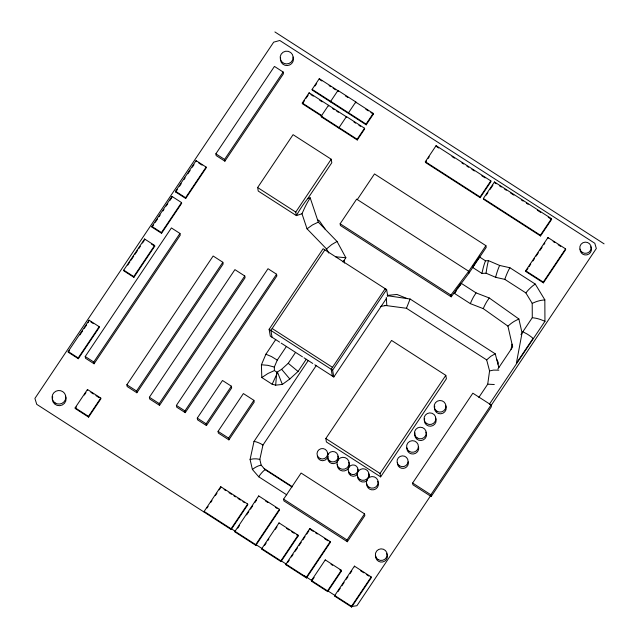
<?xml version="1.0" encoding="UTF-8"?>
<svg xmlns="http://www.w3.org/2000/svg" width="639" height="639" viewBox="0 0 639 639"><rect width="100%" height="100%" fill="white"/><g stroke="black" fill="none" stroke-linecap="round" stroke-linejoin="round"><path stroke-width="0.96" d="M306.241 359.262L298.062 371.459L289.802 378.991L282.342 384.43L275.681 385.157L276.759 372.377L281.631 369.31L288.229 363.295L295.545 352.377M520.953 334.596L532.287 317.679L532.207 303.357L525.865 292.91L504.826 279.371L495.616 277.31L486.071 273.204L486.519 269.993A8.339 0.551 -80 0 1 487.853 262.972L488.452 260.64L499.658 265.449L509.914 267.749L535.25 284.059L544.835 299.835L544.947 321.313L489.386 404.215M478.843 397.418L487.717 384.183L489.57 370.932L486.662 359.893L406.46 308.27L384.806 305.386M497.965 364.174L498.26 362.481L496.687 359.318M511.048 349.365L512.023 344.157M486.071 273.204L481.942 273.428L482.94 268.987A8.746 0.703 -75.2 0 1 484.282 264.195L485.464 260.8L488.452 260.64M286.775 494.85L258.771 476.822L252.397 469.481L250.089 459.489L254.002 441.453L308.23 360.54M292.015 486.998L265.161 469.705L261.167 465.12L259.841 459.369L262.941 445.087L316.177 365.652M406.46 308.27L410.094 299.012L495.241 353.822L498.859 367.553M504.826 279.371L505.122 278.46A8.123 0.847 -67.3 0 1 509.563 268.324L509.914 267.749M272.15 384.223L277.526 372.577L274.419 370.58L268.005 373.472L261.798 377.553L272.15 384.223L275.681 385.157M497.861 369.038L512.662 346.961L507.917 326.114L483.268 308.637L470.36 303.645L471.079 301.856A7.692 0.887 -63.1 0 1 473.691 296.608L476.071 292.878L489.242 297.974L518.876 318.981L522.055 332.943L516.376 363.264L533.054 338.374L531.608 337.16A7.62 1.062 33.8 0 0 526.816 333.846L522.83 331.793M483.268 308.637L484.035 306.864A7.724 0.919 -61.8 0 1 486.758 301.664L489.242 297.974M261.798 377.553L261.415 364.781L265.896 354.214L275.697 339.597M274.419 370.58L274.315 367.058L277.262 360.1L286.392 346.482M328.75 253.036L326.529 248.946L307.032 228.818L301.991 213.761L304.555 208.066A14.306 1.621 -63.8 0 1 307.431 202.459L310.179 197.81L318.318 222.14L337.041 241.462L345.867 257.733L343.007 261.998M151.906 226.43L172.011 196.429L181.548 202.563L181.676 203.306L161.571 233.307L152.034 227.172L151.906 226.43L161.443 232.564L161.571 233.307M68.173 351.514L89.148 320.219L99.173 326.673L99.301 327.408L78.325 358.711L68.301 352.257L68.173 351.514L78.198 357.968L78.325 358.711M175.541 191.269L196.085 160.621L206.109 167.075L206.237 167.817L185.701 198.465L175.677 192.012L175.541 191.269L185.574 197.723L185.701 198.465M152.034 227.172L153.664 224.736M155.293 222.308L157.474 219.065M159.103 216.629L160.189 215.008M162.905 210.95L163.991 209.328M166.164 206.085L167.793 203.657M169.966 200.414L171.595 197.978M68.301 352.257L69.403 350.603M79.891 334.956L82.655 330.842M84.308 328.374L86.521 325.075M88.174 322.607L89.148 320.219M175.677 192.012L177.338 189.527M179.559 186.213L181.228 183.728M184 179.583L185.11 177.93M187.89 173.784L190.11 170.477M192.331 167.162L193.992 164.678M123.726 270.137L144.598 239.002L154.622 245.456L154.75 246.199L133.886 277.334L123.862 270.88L123.726 270.137L133.759 276.591L133.886 277.334M127.704 265.145L129.901 261.87M130.995 260.233L133.743 256.135M134.837 254.498L137.585 250.4M138.687 248.755L140.332 246.303M142.529 243.02L144.174 240.568M161.443 232.564L181.548 202.563M78.198 357.968L99.173 326.673M185.574 197.723L206.109 167.075M215.862 153.823L274.443 66.416L283.157 72.023L283.452 73.765L224.88 161.172L216.166 155.565L215.862 153.823L224.577 159.43L224.88 161.172M133.759 276.591L154.622 245.456M85.219 356.522L171.404 227.931L179.95 233.435L180.254 235.176L94.069 363.767L85.522 358.263L85.219 356.522L93.765 362.025L94.069 363.767M224.577 159.43L283.157 72.023M93.765 362.025L179.95 233.435M75.162 407.81L87.447 389.486L100.762 398.057L100.89 398.8L88.605 417.123L75.29 408.553L75.162 407.81L88.478 416.38L88.605 417.123M75.29 408.553L76.36 406.963M84.372 395.014L85.969 392.618M88.478 416.38L100.762 398.057M339.181 128.351L339.053 127.608L346.442 116.578L364.526 128.223L364.653 128.958L357.265 139.989L321.361 116.881L321.8 116.234L302.407 103.75L302.279 103.007L309.124 92.791L346.33 116.745L346.458 117.488M302.934 102.959L304.515 100.603M306.089 98.246L308.198 95.107M355.811 102.831L355.683 102.088L373.232 113.383L373.36 114.125L366.187 124.829L312.247 90.107L312.12 89.364L319.292 78.661L337.863 90.618L337.991 91.361M315.011 85.993L316.664 83.517M257.645 187.539L293.069 134.677L331.202 159.223L331.809 162.737L307.766 198.609A18.499 2.412 -57.2 0 0 296.376 215.607L258.252 191.061L257.645 187.539L295.769 212.084L296.376 215.607L301.991 213.761M126.857 384.774L213.146 256.015L222.843 262.262L223.147 264.003L136.858 392.753L127.161 386.515L126.857 384.774L136.554 391.012L136.858 392.753M136.554 391.012L222.843 262.262M355.915 102.663L355.787 101.928L337.975 90.458L330.69 101.321L330.818 102.064M321.361 116.881L321.233 116.138L328.518 105.275L328.646 106.018M149.382 397.25L234.912 269.634L244.769 275.984L245.072 277.725L159.542 405.342L149.678 399L149.382 397.25L159.239 403.6L159.542 405.342M355.787 101.928L348.511 112.791L348.638 113.534M159.239 403.6L244.769 275.984M295.769 212.084L331.202 159.223M176.396 405.406L268.013 268.707L276.559 274.211L276.863 275.952L185.246 412.65L176.699 407.155L176.396 405.406L184.943 410.909L185.246 412.65M366.187 124.829L366.059 124.086L373.232 113.383M357.265 139.989L357.129 139.246L364.526 128.223M184.943 410.909L276.559 274.211M197.275 418.106L222.492 380.485L231.366 386.196L231.661 387.937L206.453 425.558L197.579 419.847L197.275 418.106L206.149 423.817L206.453 425.558M279.626 342.129L270.305 336.13L269.131 329.309L323.126 248.739L386.619 289.611L387.801 296.432M206.149 423.817L231.366 386.196M340.132 223.778L356.65 199.136L468.738 271.279L469.034 273.021L451.206 296.823L340.435 225.519L340.132 223.778L450.902 295.082L451.206 296.823M357.313 199.552L374.486 173.936L485.904 245.664L486.207 247.405L469.034 273.021M324.868 249.857L270.872 330.427L272.046 337.248M218.059 431.349L243.379 393.568L253.899 400.333L254.202 402.075L228.882 439.864L218.362 433.09L218.059 431.349L228.578 438.122L228.882 439.864M228.578 438.122L253.899 400.333M425.334 161.715L436.094 145.66L490.824 180.885L490.952 181.628L480.193 197.683L425.462 162.458L425.334 161.715L480.065 196.94L480.193 197.683M425.462 162.458L426.54 160.852M428.154 158.44L429.232 156.835M204.248 512.174L204.121 511.432L220.711 486.678L247.66 504.027L247.788 504.77L231.198 529.523L36.742 404.343L34.913 398.424L273.684 42.158L279.77 40.489L594.813 243.291L596.323 248.499L491.183 405.366M207.012 508.045L208.114 506.4M210.878 502.27L211.988 500.625M215.303 495.672L216.964 493.196M219.177 489.897L220.838 487.421L220.711 486.678M385.181 288.684L331.186 369.254L332.36 376.075M314.819 364.781L333.806 377.002L332.623 370.181L386.619 289.611L385.053 288.724M231.198 529.523L231.07 528.78L247.66 504.027M333.806 377.002L386.164 298.868M235 531.313L258.699 495.944L279.411 509.275L279.539 510.018L255.84 545.379L235.128 532.047L235 531.313L255.712 544.636L255.84 545.379M235.128 532.047L235.527 531.456L231.598 528.924M237.748 528.149L239.409 525.665M246.622 514.898L248.843 511.591M250.504 509.107L252.724 505.792M254.945 502.486L256.614 500.002M480.065 196.94L490.824 180.885M483.372 198.505L494.458 181.963L551.481 218.674L551.609 219.417L540.522 235.959L483.499 199.248L483.372 198.505L540.394 235.216L540.522 235.959M486.271 195.111L487.932 192.635M490.153 189.32L492.917 185.19M283.604 499.147L301.105 473.044L364.542 513.876L364.837 515.617L347.344 541.728L283.908 500.888L283.604 499.147L347.041 539.987L347.344 541.728M325.818 438.546L391.571 340.435L445.806 375.349L446.397 378.759L380.644 476.87L326.409 441.956L325.818 438.546L380.053 473.459L380.644 476.87M255.712 544.636L279.411 509.275M261.822 548.574L279.027 522.902L298.093 535.17L298.221 535.913L281.016 561.593L261.95 549.316L261.822 548.574L280.888 560.85L281.016 561.593M261.95 549.316L262.349 548.725L256.231 544.787M264.522 545.49L266.143 543.062M267.773 540.634L268.859 539.012M275.361 529.308L276.991 526.879M485.904 245.664L468.738 271.279L450.902 295.082M456.605 290.346L454.529 293.453L455.399 291.759A7.62 0.99 -57.2 0 1 458.49 286.823L461.294 283.365L476.071 292.878M458.171 288.021L461.294 283.365M280.888 560.85L298.093 535.17M285.976 564.125L309.843 528.509L330.227 541.624L330.355 542.367L306.48 577.983L286.104 564.868L285.976 564.125L306.353 577.241L306.48 577.983M286.104 564.868L286.504 564.269L281.416 560.994M287.59 562.639L289.227 560.195M291.416 556.944L293.053 554.5M295.234 551.241L297.415 547.982M299.06 545.538L301.241 542.279M302.878 539.835L305.059 536.576M306.696 534.132L308.885 530.881M306.353 577.241L330.227 541.624M380.053 473.459L445.806 375.349M540.394 235.216L551.481 218.674M311.449 580.516L325.267 559.9L341.37 570.268L341.498 571.002L327.679 591.626L311.576 581.258L311.449 580.516L327.551 590.883L327.679 591.626M311.576 581.258L311.84 579.924M312.511 579.869L314.116 577.464M525.689 270.784L547.966 237.54L565.555 248.859L565.683 249.601L543.406 282.845L525.817 271.527L525.689 270.784L543.278 282.103L543.406 282.845M525.817 271.527L527.99 268.284M529.076 266.663L530.713 264.226M532.886 260.984L534.516 258.555M536.145 256.119L538.318 252.876M539.947 250.448L542.12 247.205M543.749 244.769L544.835 243.147M347.041 539.987L364.542 513.876M327.551 590.883L341.37 570.268M543.278 282.103L565.555 248.859M334.748 595.516L354.437 566.138L371.195 576.929L371.323 577.672L351.634 607.05L334.876 596.259L334.748 595.516L351.506 606.307L351.634 607.05M334.876 596.259L335.275 595.668L328.079 591.035L327.951 590.292M338.031 591.554L340.236 588.263M341.889 585.795L344.094 582.504M346.298 579.222L347.951 576.753M350.156 573.463L351.809 570.994M412.634 483.028L472.844 393.193L491.087 404.934L491.391 406.684L431.181 496.519L412.938 484.769L412.634 483.028L430.878 494.778L431.181 496.519M351.506 606.307L371.195 576.929M430.878 494.778L491.087 404.934M430.422 496.032L356.921 605.708L352.033 606.459L351.905 605.716M525.865 292.91L527.862 290.521A8.307 1.31 -44.3 0 1 533.102 285.577L535.25 284.059M486.662 359.893L490.848 356.266L495.241 353.822M326.529 248.946L331.681 244.609L337.041 241.462M507.917 326.114L511.232 323.382A8.682 1.518 -33.8 0 1 514.403 321.257L518.876 318.981M252.397 469.481L254.881 467.684A5.479 0.998 -27 0 1 258.499 465.879L261.167 465.12M307.032 228.818L312.567 224.88L318.318 222.14M532.207 303.357L536.033 301.744A8.491 1.613 -15.8 0 1 540.834 300.402L544.835 299.835M250.089 459.489L252.86 458.938A5.416 1.022 -0.4 0 1 256.886 458.89L259.841 459.369M489.57 370.932L493.548 370.101L498.859 370.173M307.766 198.609L310.179 197.81M380.485 306.448L386.795 305.402L386.283 297.359M487.717 384.183L494.29 384.518M387.322 295.41L396.955 294.451L407.275 298.605M261.415 364.781L267.765 365.324L274.315 367.058M335.707 256.798L345.867 257.733M254.002 441.453L255.712 441.749A5.344 0.863 23.1 0 1 261.079 443.921L262.941 445.087M532.287 317.679L536.121 318.286A8.634 1.478 16.8 0 1 540.937 319.668L544.947 321.313M387.282 295.689L410.094 299.012M265.896 354.214L271.479 356.562L277.262 360.1M288.229 363.295L298.062 371.459M274.906 31.95L604.087 243.85M496.263 183.784L494.586 182.706L494.458 181.963M499.618 185.949L501.296 187.027M504.65 189.184L506.328 190.262M510.521 192.962L513.868 195.127M521.416 199.983L523.093 201.061M526.448 203.218L528.126 204.304M537.351 210.239L540.706 212.396M548.254 217.26L551.609 219.417M437.052 146.938L438.713 148M451.981 156.539L454.465 158.145M461.933 162.945L463.587 164.015M466.901 166.148L468.563 167.218M471.878 169.351L474.37 170.956M481.83 175.757L485.145 177.89M345.387 95.89L347.824 97.455M320.227 79.923L321.848 80.961M329.109 85.642L330.73 86.68M333.151 88.238L335.571 89.803M365.835 109.285L368.344 110.898M370.852 112.512L373.36 114.125M553.126 241.518L554.796 242.596M558.151 244.753L560.659 246.366M312.12 89.364L366.059 124.086M353.966 122.081L355.611 123.143M358.894 125.26L360.54 126.314M310.866 94.572L313.294 96.13M319.756 100.291L322.184 101.857M332.695 108.622L334.317 109.668M336.745 111.226L338.358 112.272M302.279 103.007L321.673 115.491L321.8 116.234M321.233 116.138L357.129 139.246M479.41 255.352L479.713 257.094L485.464 260.8M472.437 265.76L472.732 267.501L481.942 273.428M453.986 293.109L470.36 303.645M317.471 219.616L319.404 220.862L325.275 229.321M198.721 162.977L202.06 165.126M151.411 244.05L154.75 246.199M272.158 328.51L332.472 367.329M269.131 329.309L332.623 370.181M281.192 343.135L302.447 356.818M303.964 357.792L312.775 363.471M90.946 322.032L93.454 323.646M264.147 468.547L292.271 486.646M310.786 529.771L313.238 531.344M315.682 532.918L317.311 533.972M324.644 538.693L327.903 540.794M265.457 500.952L267.941 502.55M275.393 507.35L277.054 508.42M90.906 392.37L93.398 393.975M95.898 395.589L99.221 397.73M360.428 570.659L363.783 572.816M366.299 574.437L368.815 576.051M286.615 528.445L289.108 530.043M291.592 531.648L294.076 533.245M296.568 534.851L298.221 535.913M224.105 489.522L225.735 490.576M229.002 492.677L231.454 494.259M233.906 495.832L235.535 496.886M237.988 498.46L240.44 500.041M242.884 501.615L244.521 502.669M331.034 564.269L332.639 565.307M339.892 569.972L341.498 571.002M304.436 575.819L311.968 580.667M204.121 511.432L231.07 528.78M281.631 369.31L289.802 378.991M277.55 372.289L282.342 384.43M344.054 260.44L344.525 263.092M547.966 237.54L548.102 238.283M436.094 145.66L436.221 146.403M346.442 116.578L346.57 117.32M337.975 90.458L338.103 91.193M319.292 78.661L319.42 79.404M309.124 92.791L309.252 93.534M354.437 566.138L354.565 566.881M325.267 559.9L325.395 560.635M309.843 528.509L309.971 529.252M279.027 522.902L279.155 523.645M258.699 495.944L258.827 496.687M196.085 160.621L196.213 161.363M172.011 196.429L172.139 197.171M144.598 239.002L144.726 239.745M87.447 389.486L87.575 390.229M472.732 267.501A7.924 1.03 -57.2 0 1 479.713 257.094M377.857 481.447A5.911 5.807 -9.8 0 1 373.751 489.754A5.911 5.807 -9.8 0 1 366.674 483.755M367.305 480.584A5.911 5.807 -9.8 0 1 357.489 475.943M368.679 473.635A5.911 5.807 -9.8 0 1 369.286 476.574M357.568 474.002A4.928 4.84 -9.8 0 1 348.463 471.326M357.736 469.162A4.928 4.84 -9.8 0 1 358.311 471.598M348.822 462.293A6.11 5.999 -9.8 0 1 344.573 470.879A6.11 5.999 -9.8 0 1 337.256 464.681M337.903 456.07A5.32 5.224 -9.8 0 1 333.518 463.642A5.32 5.224 -9.8 0 1 328.095 456.805M327.919 456.006A5.32 5.224 -9.8 0 1 317.367 456.286M327.503 453.339A5.32 5.224 -9.8 0 1 327.887 454.649M408.273 461.877A5.519 5.416 -9.8 0 1 403.257 468.395A5.519 5.416 -9.8 0 1 397.362 462.7M418.577 447.004A5.911 5.807 -9.8 0 1 413.201 453.994A5.911 5.807 -9.8 0 1 406.883 447.883M425.941 432.108A5.911 5.807 -9.8 0 1 421.069 440.519A5.911 5.807 -9.8 0 1 415.046 432.922M435.542 417.786A5.911 5.807 -9.8 0 1 430.662 426.205A5.911 5.807 -9.8 0 1 424.647 418.609M445.639 405.382A5.911 5.807 -9.8 0 1 440.766 413.8A5.911 5.807 -9.8 0 1 434.744 406.204M495.616 277.302A7.972 0.719 -72.1 0 1 499.658 265.449M258.779 476.814A5.24 0.775 -49.1 0 1 261.862 472.668A5.24 0.775 -49.1 0 1 265.153 469.713M590.843 246.774A5.719 5.615 -9.8 0 1 586.961 254.849A5.719 5.615 -9.8 0 1 580.052 249.13M293.149 57.079A6.502 6.382 -9.8 0 1 283.78 63.285A6.502 6.382 -9.8 0 1 283.053 52.246A6.502 6.382 -9.8 0 1 293.149 57.079A6.502 6.382 -9.8 0 1 287.366 65.537A6.502 6.382 -9.8 0 1 280.561 57.957M65.402 395.861A6.901 6.773 -9.8 0 1 59.715 405.677A6.901 6.773 -9.8 0 1 52.694 396.811M386.819 553.662A5.911 5.807 -9.8 0 1 382.713 561.977A5.911 5.807 -9.8 0 1 375.636 555.978M320.395 458.642A5.32 5.224 -9.8 0 0 327.591 452.939A5.32 5.224 -9.8 0 0 319.013 449.696A5.32 5.224 -9.8 0 0 320.395 458.642M329.916 461.102A5.32 5.224 -9.8 0 0 338.159 457.013A5.32 5.224 -9.8 0 0 330.475 452.061A5.32 5.224 -9.8 0 0 329.916 461.102M339.692 468.323A6.11 5.999 -9.8 0 0 349.158 463.626A6.11 5.999 -9.8 0 0 340.331 457.947A6.11 5.999 -9.8 0 0 339.692 468.323M350.491 473.882A4.928 4.84 -9.8 0 0 358.016 469.897A4.928 4.84 -9.8 0 0 350.779 465.504A4.928 4.84 -9.8 0 0 350.491 473.882M359.829 479.418A5.911 5.807 -9.8 0 0 368.991 474.873A5.911 5.807 -9.8 0 0 360.452 469.377A5.911 5.807 -9.8 0 0 359.829 479.418M369.015 487.23A5.911 5.807 -9.8 0 0 378.176 482.685A5.911 5.807 -9.8 0 0 369.638 477.181A5.911 5.807 -9.8 0 0 369.015 487.23M399.535 465.831A5.519 5.416 -9.8 0 0 408.081 461.582A5.519 5.416 -9.8 0 0 400.11 456.454A5.519 5.416 -9.8 0 0 399.535 465.831M409.232 451.358A5.911 5.807 -9.8 0 0 418.393 446.813A5.911 5.807 -9.8 0 0 409.847 441.317A5.911 5.807 -9.8 0 0 409.232 451.358M417.099 437.891A5.911 5.807 -9.8 0 0 426.261 433.338A5.911 5.807 -9.8 0 0 417.722 427.842A5.911 5.807 -9.8 0 0 417.099 437.891M426.692 423.577A5.911 5.807 -9.8 0 0 435.854 419.024A5.911 5.807 -9.8 0 0 427.315 413.529A5.911 5.807 -9.8 0 0 426.692 423.577M436.796 411.165A5.911 5.807 -9.8 0 0 445.95 406.62A5.911 5.807 -9.8 0 0 437.411 401.124A5.911 5.807 -9.8 0 0 436.796 411.165M582.385 252.477A5.719 5.615 -9.8 0 0 591.187 247.98A5.719 5.615 -9.8 0 0 582.872 242.764A5.719 5.615 -9.8 0 0 582.385 252.477M377.992 559.524A5.911 5.807 -9.8 0 0 387.154 554.971A5.911 5.807 -9.8 0 0 378.615 549.476A5.911 5.807 -9.8 0 0 377.992 559.524M55.146 402.969A6.901 6.773 -9.8 0 0 65.833 397.658A6.901 6.773 -9.8 0 0 55.873 391.244A6.901 6.773 -9.8 0 0 55.146 402.969"/></g></svg>
